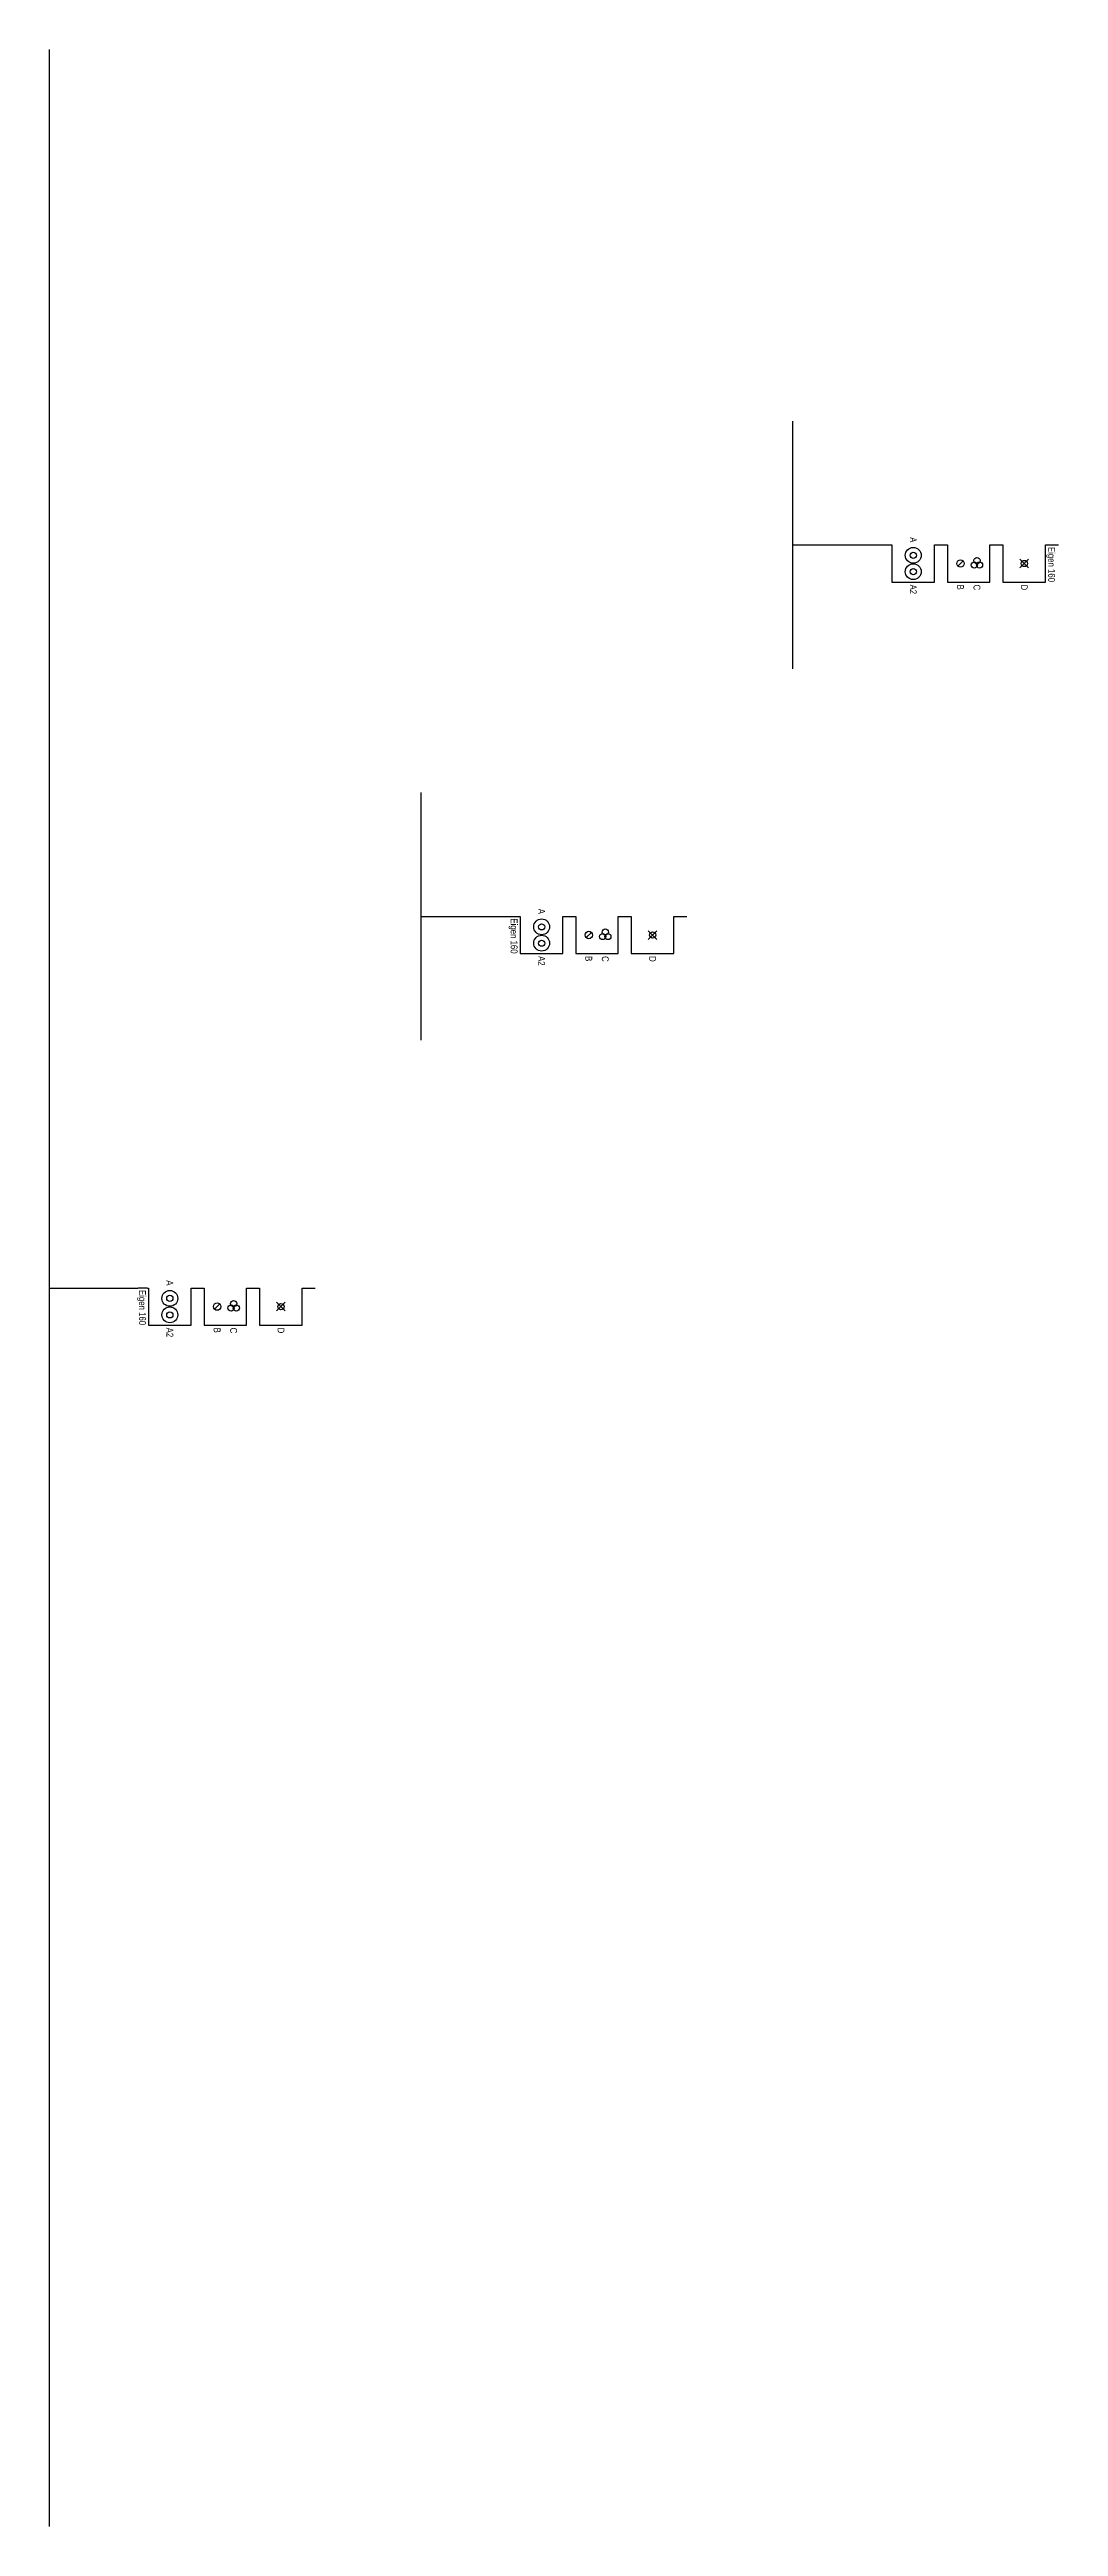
# Model space of a CAD drawing. Header units: millimetres. Extents: x 0 to 81, y -100 to 100.
import ezdxf
from ezdxf.enums import TextEntityAlignment as Align

# ---------------------------------------------------------------- set-up
doc = ezdxf.new("R2010")
doc.units = ezdxf.units.MM
doc.set_wipeout_variables(frame=1)
doc.linetypes.add('DASHDOT', pattern=[25.4, 12.7, -6.35, 0, -6.35])
for name, color, linetype in [('01-Te Rooien Kabel', 160, 'DASHDOT'), ('Aansluiting LS K01', 4, 'Continuous'), ('Aansluiting LS K10', 1, 'Continuous'), ('Aansluiting LS K12', 201, 'Continuous'), ('E_LV_CROSS_SECTION', 5, 'Continuous'), ('Mantelbuis', 6, 'Continuous')]:
    doc.layers.add(name, color=color, linetype=linetype)
doc.styles.add('TECHBASE_ARIAL_NOVA_LIGHT', font='ArialNova-Light.ttf')

# ---------------------------------------------------------------- blocks, each defined once
blk = doc.blocks.new('KabelGeul_20261014_11495401_3')
blk.add_wipeout([(-1.05, 0), (4.48, 0), (4.48, -3), (-1.05, -3)]).dxf.layer = 'E_LV_CROSS_SECTION'
for points in [[(-0.87, 0.19), (-0.87, -3.48), (-0.12, -3.48), (-0.12, 0.19)], [(1.04, 0.85), (1.04, 0), (2.39, 0), (2.39, 0.85)], [(3.43, 0), (8.96, 0), (8.96, -3), (3.43, -3)], [(1.04, -3), (1.04, -4.18), (2.39, -4.18), (2.39, -3)]]:
    blk.add_wipeout(points).dxf.layer = 'E_LV_CROSS_SECTION'
at = {"layer": 'Aansluiting LS K01', "linetype": 'Continuous'}
for centre in [(1.71, -0.84), (1.71, -2.17)]:
    blk.add_circle(centre, 0.25, dxfattribs=at)
at = {"layer": 'Aansluiting LS K10', "linetype": 'Continuous'}
blk.add_line((5.74, -1.29), (5.32, -1.71), dxfattribs=at)
blk.add_circle((5.53, -1.5), 0.3, dxfattribs=at)
at = {"layer": 'Aansluiting LS K12', "linetype": 'Continuous'}
blk.add_circle((6.65, -1.62), 0.25, dxfattribs=at)
at = {"layer": 'Mantelbuis', "linetype": 'Continuous'}
for centre in [(1.71, -0.84), (1.71, -2.17)]:
    blk.add_circle(centre, 0.64, dxfattribs=at)
at = {"layer": 'Aansluiting LS K01', "style": 'TECHBASE_ARIAL_NOVA_LIGHT'}
blk.add_attdef('KABEL_01', text='', height=0.55, rotation=270, dxfattribs=at).set_placement((1.71, 0.2), align=Align.MIDDLE_RIGHT)
blk.add_attdef('ZIJDE2_01', text='', height=0.55, rotation=270, dxfattribs=at).set_placement((1.71, -3.2), align=Align.MIDDLE_LEFT)
at = {"layer": 'E_LV_CROSS_SECTION', "style": 'TECHBASE_ARIAL_NOVA_LIGHT', "flags": 3}
for tag, p in [('TB_CODESWAP', (0, 0)), ('VOLG_01', (1.71, -3.2)), ('TBTYPE_01', (1.71, -3.2)), ('TWEEZIJDIG_01', (1.71, -3.2)), ('DUBBEL_01', (1.71, -3.2)), ('DRIE_01', (1.71, -3.2)), ('COMBI_01', (1.71, -3.2)), ('DUBBEL2_01', (1.71, -3.2)), ('DRIE2_01', (1.71, -3.2)), ('COMBI2_01', (1.71, -3.2)), ('MANTEL_01', (1.71, -3.2))]:
    blk.add_attdef(tag, text='', height=0.1, rotation=270, dxfattribs=at).set_placement(p, align=Align.MIDDLE_LEFT)
at = {"layer": 'Mantelbuis', "style": 'TECHBASE_ARIAL_NOVA_LIGHT'}
blk.add_attdef('MANTEL_SPEC', text='', height=0.55, rotation=270, dxfattribs=at).set_placement((-0.5, -0.16), align=Align.MIDDLE_LEFT)
for points in [[(7.91, 0), (13.44, 0), (13.44, -3), (7.91, -3)], [(4.85, -3), (4.85, -3.85), (6.2, -3.85), (6.2, -3)]]:
    blk.add_wipeout(points).dxf.layer = 'E_LV_CROSS_SECTION'
at = {"layer": '01-Te Rooien Kabel', "linetype": 'DASHDOT'}
for p, q in [((11.03, -1.15), (10.32, -1.85)), ((10.32, -1.15), (11.03, -1.85))]:
    blk.add_line(p, q, dxfattribs=at)
at = {"layer": '01-Te Rooien Kabel', "linetype": 'Continuous'}
blk.add_circle((10.68, -1.5), 0.25, dxfattribs=at)
at = {"layer": 'Aansluiting LS K12', "linetype": 'Continuous'}
for centre in [(6.86, -1.26), (7.07, -1.62)]:
    blk.add_circle(centre, 0.25, dxfattribs=at)
at = {"layer": 'E_LV_CROSS_SECTION'}
blk.add_lwpolyline([(-8, 0), (0, 0), (0, -3), (3.43, -3), (3.43, 0), (4.48, 0)], dxfattribs=at)
for points in [[(6.18, -3), (6.18, -3.85), (7.53, -3.85), (7.53, -3)], [(10, -3), (10, -3.85), (11.35, -3.85), (11.35, -3)]]:
    blk.add_wipeout(points).dxf.layer = 'E_LV_CROSS_SECTION'
for points in [[(4.48, 0), (4.48, -3), (7.91, -3), (7.91, 0), (8.96, 0)], [(8.96, 0), (8.96, -3), (12.39, -3), (12.39, 0), (13.44, 0)]]:
    blk.add_lwpolyline(points, dxfattribs=at)
at = {"layer": '01-Te Rooien Kabel', "style": 'TECHBASE_ARIAL_NOVA_LIGHT'}
blk.add_attdef('KABEL_04', text='', height=0.55, rotation=270, dxfattribs=at).set_placement((10.68, -3.2), align=Align.MIDDLE_LEFT)
at = {"layer": 'Aansluiting LS K10', "style": 'TECHBASE_ARIAL_NOVA_LIGHT'}
blk.add_attdef('KABEL_02', text='', height=0.55, rotation=270, dxfattribs=at).set_placement((5.53, -3.2), align=Align.MIDDLE_LEFT)
at = {"layer": 'Aansluiting LS K12', "style": 'TECHBASE_ARIAL_NOVA_LIGHT'}
blk.add_attdef('KABEL_03', text='', height=0.55, rotation=270, dxfattribs=at).set_placement((6.86, -3.2), align=Align.MIDDLE_LEFT)
at = {"layer": 'E_LV_CROSS_SECTION', "style": 'TECHBASE_ARIAL_NOVA_LIGHT', "flags": 3}
for tag, p in [('VOLG_02', (5.53, -3.2)), ('TBTYPE_02', (5.53, -3.2)), ('TWEEZIJDIG_02', (5.53, -3.2)), ('DUBBEL_02', (5.53, -3.2)), ('DRIE_02', (5.53, -3.2)), ('COMBI_02', (5.53, -3.2)), ('DUBBEL2_02', (5.53, -3.2)), ('DRIE2_02', (5.53, -3.2)), ('COMBI2_02', (5.53, -3.2)), ('MANTEL_02', (5.53, -3.2)), ('VOLG_03', (6.86, -3.2)), ('TBTYPE_03', (6.86, -3.2)), ('TWEEZIJDIG_03', (6.86, -3.2)), ('DUBBEL_03', (6.86, -3.2)), ('DRIE_03', (6.86, -3.2)), ('COMBI_03', (6.86, -3.2)), ('DUBBEL2_03', (6.86, -3.2)), ('DRIE2_03', (6.86, -3.2)), ('COMBI2_03', (6.86, -3.2)), ('MANTEL_03', (6.86, -3.2)), ('VOLG_04', (10.68, -3.2)), ('TBTYPE_04', (10.68, -3.2)), ('TWEEZIJDIG_04', (10.68, -3.2)), ('DUBBEL_04', (10.68, -3.2)), ('DRIE_04', (10.68, -3.2)), ('COMBI_04', (10.68, -3.2)), ('DUBBEL2_04', (10.68, -3.2)), ('DRIE2_04', (10.68, -3.2)), ('COMBI2_04', (10.68, -3.2)), ('MANTEL_04', (10.68, -3.2))]:
    blk.add_attdef(tag, text='', height=0.1, rotation=270, dxfattribs=at).set_placement(p, align=Align.MIDDLE_LEFT)
blk = doc.blocks.new('KabelGeul_20261014_11495401_4')
blk.add_wipeout([(-1.05, 0), (4.48, 0), (4.48, -3), (-1.05, -3)]).dxf.layer = 'E_LV_CROSS_SECTION'
for points in [[(-0.87, 0.19), (-0.87, -3.48), (-0.12, -3.48), (-0.12, 0.19)], [(1.04, 0.85), (1.04, 0), (2.39, 0), (2.39, 0.85)], [(3.43, 0), (8.96, 0), (8.96, -3), (3.43, -3)], [(1.04, -3), (1.04, -4.18), (2.39, -4.18), (2.39, -3)]]:
    blk.add_wipeout(points).dxf.layer = 'E_LV_CROSS_SECTION'
at = {"layer": 'Aansluiting LS K01', "linetype": 'Continuous'}
for centre in [(1.72, -0.84), (1.72, -2.16)]:
    blk.add_circle(centre, 0.25, dxfattribs=at)
at = {"layer": 'Aansluiting LS K10', "linetype": 'Continuous'}
blk.add_line((5.74, -1.29), (5.32, -1.71), dxfattribs=at)
blk.add_circle((5.53, -1.5), 0.3, dxfattribs=at)
at = {"layer": 'Aansluiting LS K12', "linetype": 'Continuous'}
blk.add_circle((6.65, -1.62), 0.25, dxfattribs=at)
at = {"layer": 'Mantelbuis', "linetype": 'Continuous'}
for centre in [(1.72, -0.84), (1.72, -2.16)]:
    blk.add_circle(centre, 0.64, dxfattribs=at)
at = {"layer": 'Aansluiting LS K01', "style": 'TECHBASE_ARIAL_NOVA_LIGHT'}
blk.add_attdef('KABEL_01', text='', height=0.55, rotation=270, dxfattribs=at).set_placement((1.72, 0.2), align=Align.MIDDLE_RIGHT)
blk.add_attdef('ZIJDE2_01', text='', height=0.55, rotation=270, dxfattribs=at).set_placement((1.72, -3.2), align=Align.MIDDLE_LEFT)
at = {"layer": 'E_LV_CROSS_SECTION', "style": 'TECHBASE_ARIAL_NOVA_LIGHT', "flags": 3}
for tag, p in [('TB_CODESWAP', (0, 0)), ('VOLG_01', (1.72, -3.2)), ('TBTYPE_01', (1.72, -3.2)), ('TWEEZIJDIG_01', (1.72, -3.2)), ('DUBBEL_01', (1.72, -3.2)), ('DRIE_01', (1.72, -3.2)), ('COMBI_01', (1.72, -3.2)), ('DUBBEL2_01', (1.72, -3.2)), ('DRIE2_01', (1.72, -3.2)), ('COMBI2_01', (1.72, -3.2)), ('MANTEL_01', (1.72, -3.2))]:
    blk.add_attdef(tag, text='', height=0.1, rotation=270, dxfattribs=at).set_placement(p, align=Align.MIDDLE_LEFT)
at = {"layer": 'Mantelbuis', "style": 'TECHBASE_ARIAL_NOVA_LIGHT'}
blk.add_attdef('MANTEL_SPEC', text='', height=0.55, rotation=270, dxfattribs=at).set_placement((-0.5, -0.16), align=Align.MIDDLE_LEFT)
for points in [[(7.91, 0), (13.44, 0), (13.44, -3), (7.91, -3)], [(4.85, -3), (4.85, -3.85), (6.2, -3.85), (6.2, -3)]]:
    blk.add_wipeout(points).dxf.layer = 'E_LV_CROSS_SECTION'
at = {"layer": '01-Te Rooien Kabel', "linetype": 'DASHDOT'}
for p, q in [((11.03, -1.15), (10.32, -1.85)), ((10.32, -1.15), (11.03, -1.85))]:
    blk.add_line(p, q, dxfattribs=at)
at = {"layer": '01-Te Rooien Kabel', "linetype": 'Continuous'}
blk.add_circle((10.68, -1.5), 0.25, dxfattribs=at)
at = {"layer": 'Aansluiting LS K12', "linetype": 'Continuous'}
for centre in [(6.86, -1.26), (7.07, -1.62)]:
    blk.add_circle(centre, 0.25, dxfattribs=at)
at = {"layer": 'E_LV_CROSS_SECTION'}
blk.add_lwpolyline([(-8, 0), (0, 0), (0, -3), (3.43, -3), (3.43, 0), (4.48, 0)], dxfattribs=at)
for points in [[(6.19, -3), (6.19, -3.85), (7.54, -3.85), (7.54, -3)], [(10, -3), (10, -3.85), (11.35, -3.85), (11.35, -3)]]:
    blk.add_wipeout(points).dxf.layer = 'E_LV_CROSS_SECTION'
for points in [[(4.48, 0), (4.48, -3), (7.91, -3), (7.91, 0), (8.96, 0)], [(8.96, 0), (8.96, -3), (12.39, -3), (12.39, 0), (13.44, 0)]]:
    blk.add_lwpolyline(points, dxfattribs=at)
at = {"layer": '01-Te Rooien Kabel', "style": 'TECHBASE_ARIAL_NOVA_LIGHT'}
blk.add_attdef('KABEL_04', text='', height=0.55, rotation=270, dxfattribs=at).set_placement((10.68, -3.2), align=Align.MIDDLE_LEFT)
at = {"layer": 'Aansluiting LS K10', "style": 'TECHBASE_ARIAL_NOVA_LIGHT'}
blk.add_attdef('KABEL_02', text='', height=0.55, rotation=270, dxfattribs=at).set_placement((5.53, -3.2), align=Align.MIDDLE_LEFT)
at = {"layer": 'Aansluiting LS K12', "style": 'TECHBASE_ARIAL_NOVA_LIGHT'}
blk.add_attdef('KABEL_03', text='', height=0.55, rotation=270, dxfattribs=at).set_placement((6.86, -3.2), align=Align.MIDDLE_LEFT)
at = {"layer": 'E_LV_CROSS_SECTION', "style": 'TECHBASE_ARIAL_NOVA_LIGHT', "flags": 3}
for tag, p in [('VOLG_02', (5.53, -3.2)), ('TBTYPE_02', (5.53, -3.2)), ('TWEEZIJDIG_02', (5.53, -3.2)), ('DUBBEL_02', (5.53, -3.2)), ('DRIE_02', (5.53, -3.2)), ('COMBI_02', (5.53, -3.2)), ('DUBBEL2_02', (5.53, -3.2)), ('DRIE2_02', (5.53, -3.2)), ('COMBI2_02', (5.53, -3.2)), ('MANTEL_02', (5.53, -3.2)), ('VOLG_03', (6.86, -3.2)), ('TBTYPE_03', (6.86, -3.2)), ('TWEEZIJDIG_03', (6.86, -3.2)), ('DUBBEL_03', (6.86, -3.2)), ('DRIE_03', (6.86, -3.2)), ('COMBI_03', (6.86, -3.2)), ('DUBBEL2_03', (6.86, -3.2)), ('DRIE2_03', (6.86, -3.2)), ('COMBI2_03', (6.86, -3.2)), ('MANTEL_03', (6.86, -3.2)), ('VOLG_04', (10.68, -3.2)), ('TBTYPE_04', (10.68, -3.2)), ('TWEEZIJDIG_04', (10.68, -3.2)), ('DUBBEL_04', (10.68, -3.2)), ('DRIE_04', (10.68, -3.2)), ('COMBI_04', (10.68, -3.2)), ('DUBBEL2_04', (10.68, -3.2)), ('DRIE2_04', (10.68, -3.2)), ('COMBI2_04', (10.68, -3.2)), ('MANTEL_04', (10.68, -3.2))]:
    blk.add_attdef(tag, text='', height=0.1, rotation=270, dxfattribs=at).set_placement(p, align=Align.MIDDLE_LEFT)
blk = doc.blocks.new('KabelGeul_20261014_11495401_5')
blk.add_wipeout([(-1.05, 0), (4.48, 0), (4.48, -3), (-1.05, -3)]).dxf.layer = 'E_LV_CROSS_SECTION'
for points in [[(1.04, 0.85), (1.04, 0), (2.39, 0), (2.39, 0.85)], [(3.43, 0), (8.96, 0), (8.96, -3), (3.43, -3)], [(1.04, -3), (1.04, -4.18), (2.39, -4.18), (2.39, -3)]]:
    blk.add_wipeout(points).dxf.layer = 'E_LV_CROSS_SECTION'
at = {"layer": 'Aansluiting LS K01', "linetype": 'Continuous'}
for centre in [(1.72, -0.84), (1.72, -2.16)]:
    blk.add_circle(centre, 0.25, dxfattribs=at)
at = {"layer": 'Aansluiting LS K10', "linetype": 'Continuous'}
blk.add_line((5.74, -1.29), (5.32, -1.71), dxfattribs=at)
blk.add_circle((5.53, -1.5), 0.3, dxfattribs=at)
at = {"layer": 'Aansluiting LS K12', "linetype": 'Continuous'}
blk.add_circle((6.65, -1.62), 0.25, dxfattribs=at)
at = {"layer": 'Mantelbuis', "linetype": 'Continuous'}
for centre in [(1.72, -0.84), (1.72, -2.16)]:
    blk.add_circle(centre, 0.64, dxfattribs=at)
at = {"layer": 'Aansluiting LS K01', "style": 'TECHBASE_ARIAL_NOVA_LIGHT'}
blk.add_attdef('KABEL_01', text='', height=0.55, rotation=270, dxfattribs=at).set_placement((1.72, 0.2), align=Align.MIDDLE_RIGHT)
blk.add_attdef('ZIJDE2_01', text='', height=0.55, rotation=270, dxfattribs=at).set_placement((1.72, -3.2), align=Align.MIDDLE_LEFT)
at = {"layer": 'E_LV_CROSS_SECTION', "style": 'TECHBASE_ARIAL_NOVA_LIGHT', "flags": 3}
for tag, p in [('TB_CODESWAP', (0, 0)), ('VOLG_01', (1.72, -3.2)), ('TBTYPE_01', (1.72, -3.2)), ('TWEEZIJDIG_01', (1.72, -3.2)), ('DUBBEL_01', (1.72, -3.2)), ('DRIE_01', (1.72, -3.2)), ('COMBI_01', (1.72, -3.2)), ('DUBBEL2_01', (1.72, -3.2)), ('DRIE2_01', (1.72, -3.2)), ('COMBI2_01', (1.72, -3.2)), ('MANTEL_01', (1.72, -3.2))]:
    blk.add_attdef(tag, text='', height=0.1, rotation=270, dxfattribs=at).set_placement(p, align=Align.MIDDLE_LEFT)
for points in [[(7.91, 0), (13.44, 0), (13.44, -3), (7.91, -3)], [(4.86, -3), (4.86, -3.85), (6.2, -3.85), (6.2, -3)]]:
    blk.add_wipeout(points).dxf.layer = 'E_LV_CROSS_SECTION'
at = {"layer": '01-Te Rooien Kabel', "linetype": 'DASHDOT'}
for p, q in [((11.03, -1.15), (10.32, -1.85)), ((10.32, -1.15), (11.03, -1.85))]:
    blk.add_line(p, q, dxfattribs=at)
at = {"layer": '01-Te Rooien Kabel', "linetype": 'Continuous'}
blk.add_circle((10.68, -1.5), 0.25, dxfattribs=at)
at = {"layer": 'Aansluiting LS K12', "linetype": 'Continuous'}
for centre in [(6.86, -1.26), (7.07, -1.62)]:
    blk.add_circle(centre, 0.25, dxfattribs=at)
at = {"layer": 'E_LV_CROSS_SECTION'}
blk.add_lwpolyline([(-8, 0), (0, 0), (0, -3), (3.43, -3), (3.43, 0), (4.48, 0)], dxfattribs=at)
for points in [[(12.51, 0.19), (12.51, -3.48), (13.26, -3.48), (13.26, 0.19)], [(6.19, -3), (6.19, -3.85), (7.53, -3.85), (7.53, -3)], [(10, -3), (10, -3.85), (11.35, -3.85), (11.35, -3)]]:
    blk.add_wipeout(points).dxf.layer = 'E_LV_CROSS_SECTION'
for points in [[(4.48, 0), (4.48, -3), (7.91, -3), (7.91, 0), (8.96, 0)], [(8.96, 0), (8.96, -3), (12.39, -3), (12.39, 0), (13.44, 0)]]:
    blk.add_lwpolyline(points, dxfattribs=at)
at = {"layer": '01-Te Rooien Kabel', "style": 'TECHBASE_ARIAL_NOVA_LIGHT'}
blk.add_attdef('KABEL_04', text='', height=0.55, rotation=270, dxfattribs=at).set_placement((10.68, -3.2), align=Align.MIDDLE_LEFT)
at = {"layer": 'Aansluiting LS K10', "style": 'TECHBASE_ARIAL_NOVA_LIGHT'}
blk.add_attdef('KABEL_02', text='', height=0.55, rotation=270, dxfattribs=at).set_placement((5.53, -3.2), align=Align.MIDDLE_LEFT)
at = {"layer": 'Aansluiting LS K12', "style": 'TECHBASE_ARIAL_NOVA_LIGHT'}
blk.add_attdef('KABEL_03', text='', height=0.55, rotation=270, dxfattribs=at).set_placement((6.86, -3.2), align=Align.MIDDLE_LEFT)
at = {"layer": 'E_LV_CROSS_SECTION', "style": 'TECHBASE_ARIAL_NOVA_LIGHT', "flags": 3}
for tag, p in [('VOLG_02', (5.53, -3.2)), ('TBTYPE_02', (5.53, -3.2)), ('TWEEZIJDIG_02', (5.53, -3.2)), ('DUBBEL_02', (5.53, -3.2)), ('DRIE_02', (5.53, -3.2)), ('COMBI_02', (5.53, -3.2)), ('DUBBEL2_02', (5.53, -3.2)), ('DRIE2_02', (5.53, -3.2)), ('COMBI2_02', (5.53, -3.2)), ('MANTEL_02', (5.53, -3.2)), ('VOLG_03', (6.86, -3.2)), ('TBTYPE_03', (6.86, -3.2)), ('TWEEZIJDIG_03', (6.86, -3.2)), ('DUBBEL_03', (6.86, -3.2)), ('DRIE_03', (6.86, -3.2)), ('COMBI_03', (6.86, -3.2)), ('DUBBEL2_03', (6.86, -3.2)), ('DRIE2_03', (6.86, -3.2)), ('COMBI2_03', (6.86, -3.2)), ('MANTEL_03', (6.86, -3.2)), ('VOLG_04', (10.68, -3.2)), ('TBTYPE_04', (10.68, -3.2)), ('TWEEZIJDIG_04', (10.68, -3.2)), ('DUBBEL_04', (10.68, -3.2)), ('DRIE_04', (10.68, -3.2)), ('COMBI_04', (10.68, -3.2)), ('DUBBEL2_04', (10.68, -3.2)), ('DRIE2_04', (10.68, -3.2)), ('COMBI2_04', (10.68, -3.2)), ('MANTEL_04', (10.68, -3.2))]:
    blk.add_attdef(tag, text='', height=0.1, rotation=270, dxfattribs=at).set_placement(p, align=Align.MIDDLE_LEFT)
at = {"layer": 'Mantelbuis', "style": 'TECHBASE_ARIAL_NOVA_LIGHT'}
blk.add_attdef('MANTEL_SPEC', text='', height=0.55, rotation=270, dxfattribs=at).set_placement((12.89, -0.16), align=Align.MIDDLE_LEFT)

msp = doc.modelspace()

# ---------------------------------------------------------------- linework, layer by layer
for p, q in [((0, -100), (0, 100)), ((60, 50), (60, 70)), ((30, 20), (30, 40))]:
    msp.add_line(p, q)

# ---------------------------------------------------------------- next in the draw order: block references
for name, p in [('KabelGeul_20261014_11495401_5', (68, 60)), ('KabelGeul_20261014_11495401_4', (38, 30)), ('KabelGeul_20261014_11495401_3', (8, 0))]:
    msp.add_blockref(name, p).add_auto_attribs({'MANTEL_SPEC': 'Eigen 160', 'KABEL_01': 'A', 'ZIJDE2_01': 'A2', 'KABEL_02': 'B', 'KABEL_03': 'C', 'KABEL_04': 'D'})

doc.saveas('drawing.dxf')
